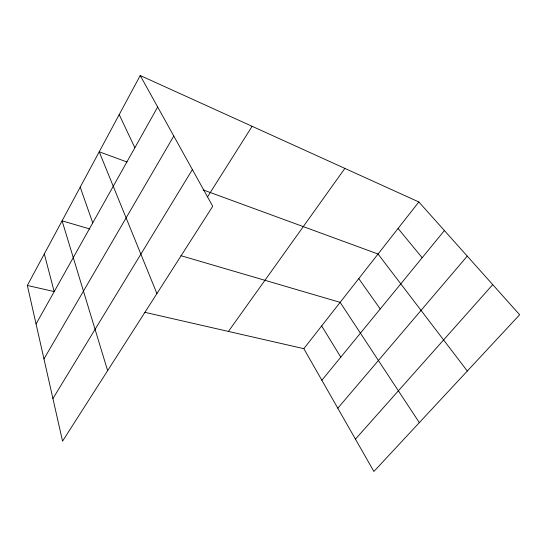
<?xml version="1.0" encoding="UTF-8"?>
<svg xmlns="http://www.w3.org/2000/svg" width="547" height="547" viewBox="0 0 547 547"><rect width="100%" height="100%" fill="white"/><g stroke="black" fill="none" stroke-linecap="round" stroke-linejoin="round"><path stroke-width="0.82" d="M140.223 75.52L212.735 206.274L62.549 441.156L27.35 285.459L140.223 75.52L418.845 201.966L519.65 314.751L373.895 471.48L303.838 348.678L144.941 312.344M36.061 323.988L157.68 107.007M43.958 358.928L173.789 136.053M52.922 398.572L192.38 169.57M207.573 196.838L252.119 126.302M228.414 331.434L344.87 168.401M303.838 348.678L418.845 201.966M321.862 380.268L444.41 230.574M337.8 408.212L467.234 256.112M355.447 439.145L492.731 284.631M27.35 285.459L54.454 291.654M89.865 228.981L62.091 220.838L107.629 370.654M180.907 255.675L340.152 302.354L419.323 422.626M127.027 161.994L99.212 151.792L156.914 293.575M203.101 189.877L378.045 254.02L467.309 371.03M398.059 228.482L422.175 257.733M358.757 278.628L380.227 308.966M321.67 325.937L340.781 357.157M119.198 114.631L134.863 147.717M80.204 187.156L92.744 222.861M44.307 253.917L54.194 291.633"/></g></svg>
